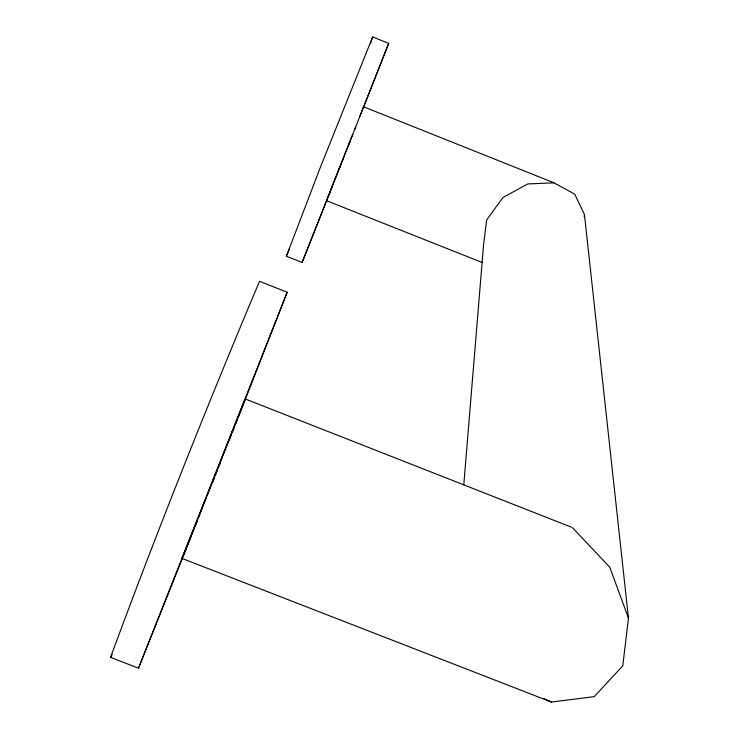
<?xml version="1.0" encoding="UTF-8"?>
<svg xmlns="http://www.w3.org/2000/svg" width="739" height="739" viewBox="0 0 739 739"><rect width="100%" height="100%" fill="white"/><g stroke="black" fill="none" stroke-linecap="round" stroke-linejoin="round"><path stroke-width="1.11" d="M463.787 484.747L483.565 244.785L486.687 219.889L502.936 197.507L527.72 183.946L554.028 182.819L574.702 194.135L584.457 214.596L628.464 618.09L622.765 665.876L594.221 696.655L551.396 702.05L181.988 558.425L245.182 398.94L571.302 527.129M584.143 216.786L584.457 214.596M327.599 198.348L302.122 262.474L286.381 256.248L320.458 167.051L372.668 36.95L388.686 43.37L363.209 108.263M191.198 536.412L138.498 668.176L110.536 657.368C157.213 530.879 207.188 405.582 259.491 281.31L287.185 292.247L238.679 416.417M370.442 43.703L372.668 36.95M302.122 262.474L388.686 43.37M362.951 108.578L363.625 106.795L554.028 182.819M138.498 668.176L287.185 292.247M244.785 399.975L223.233 454.827M235.713 423.927L236.988 420.703M349.057 143.865L349.889 141.759M351.967 136.493L352.799 134.387M354.849 129.436L355.708 127.006M206.975 495.924L222.818 455.88M192.796 531.637L197.803 519.037M198.791 517.291L206.56 496.977M212.804 481.874L214.07 478.65M215.77 474.364L217.044 471.14M218.744 466.854L220.019 463.63M229.774 438.948L231.048 435.733M232.748 431.437L234.023 428.223M192.048 534.288L194.154 528.976M194.994 526.861L197.101 521.549M329.723 192.981L330.573 190.838M331.174 189.036L332.005 186.939M334.924 179.577L335.765 177.471M337.843 172.215L338.674 170.109M351.552 137.177L326.527 200.694L482.475 262.613M336.439 176.021L337.27 173.896M339.367 168.603L340.208 166.487M340.753 164.862L341.584 162.765M342.296 161.194L343.136 159.079M348.993 144.262L349.833 142.147M359.607 116.864L363.625 106.795M328.218 196.454L329.067 194.329M183.17 555.719L192.38 532.69M286.381 256.248L289.429 248.831M181.988 558.425L182.782 556.624M110.536 657.368L112.162 654.394M544.089 698.697L551.396 702.05M572.346 527.544L609.712 567.155L628.464 618.09"/></g></svg>
